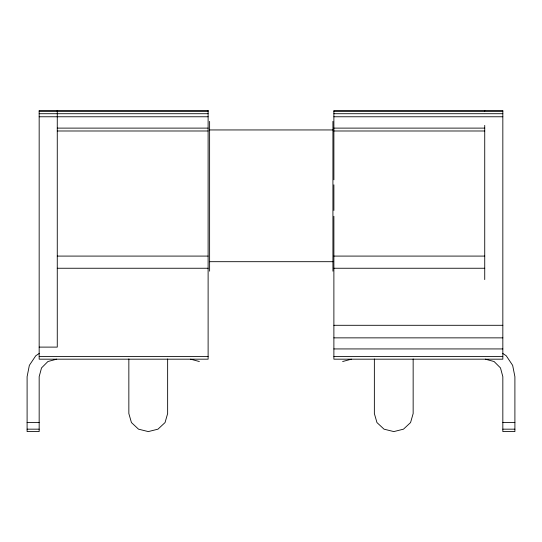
<?xml version="1.0" encoding="UTF-8"?>
<svg xmlns="http://www.w3.org/2000/svg" width="542" height="542" viewBox="0 0 542 542"><rect width="100%" height="100%" fill="white"/><g stroke="black" fill="none" stroke-linecap="round" stroke-linejoin="round"><path stroke-width="0.81" d="M39.187 353.479L35.758 355.769L29.349 365.362L27.1 376.676L27.1 431.588L39.166 431.588L39.166 376.676L41.51 367.93L47.92 361.521L56.666 359.177M342.632 361.521L351.379 359.177M39.166 111.388L208.114 111.388M333.886 111.388L502.834 111.388M39.166 113.712L208.114 113.712M333.886 113.712L502.834 113.712M39.166 116.767L208.114 116.767M333.886 116.767L502.834 116.767M57.269 128.115L208.114 128.115M333.886 128.115L484.731 128.115M209.361 129.945L332.903 129.945M57.269 130.988L208.114 130.988M333.886 130.988L484.731 130.988M57.269 256.088L208.114 256.088M333.886 256.088L484.731 256.088M209.361 261.691L332.903 261.691M57.269 268.249L208.114 268.249M333.886 268.249L484.731 268.249M333.886 325.295L502.834 325.295M333.886 337.862L502.834 337.862M39.166 347.11L57.269 347.11L57.269 110.412M333.886 348.933L502.834 348.933M39.166 356.494L208.114 356.494M333.886 356.494L502.834 356.494M27.1 422.564L39.166 422.564M502.834 422.564L514.9 422.564M27.1 429.169L39.166 429.169M502.834 429.169L514.9 429.169M485.334 359.177L494.08 361.521L500.49 367.93L502.834 376.676L502.834 431.588L514.9 431.588L514.9 376.676L512.651 365.362L506.242 355.769L502.813 353.479M190.621 359.177L199.368 361.521M484.731 110.412L484.731 111.069M484.731 125.371L484.731 279.584M413.153 358.967L413.153 413.546L410.565 422.564L403.485 429.169L393.824 431.588L384.027 429.169L376.954 422.564L374.359 413.546L374.359 358.967M333.886 179.815L333.886 110.426L502.834 110.426L502.834 359.177L333.886 359.177L333.886 216.292M333.886 184.822L333.886 210.472M332.923 121.354L332.923 271.176M209.618 121.354L209.618 271.176M167.641 358.967L167.641 413.546L165.046 422.564L157.973 429.169L148.305 431.588L138.515 429.169L131.435 422.564L128.847 413.546L128.847 358.967M208.114 110.426L39.166 110.426L39.166 359.177L208.114 359.177L208.114 110.426"/></g></svg>
